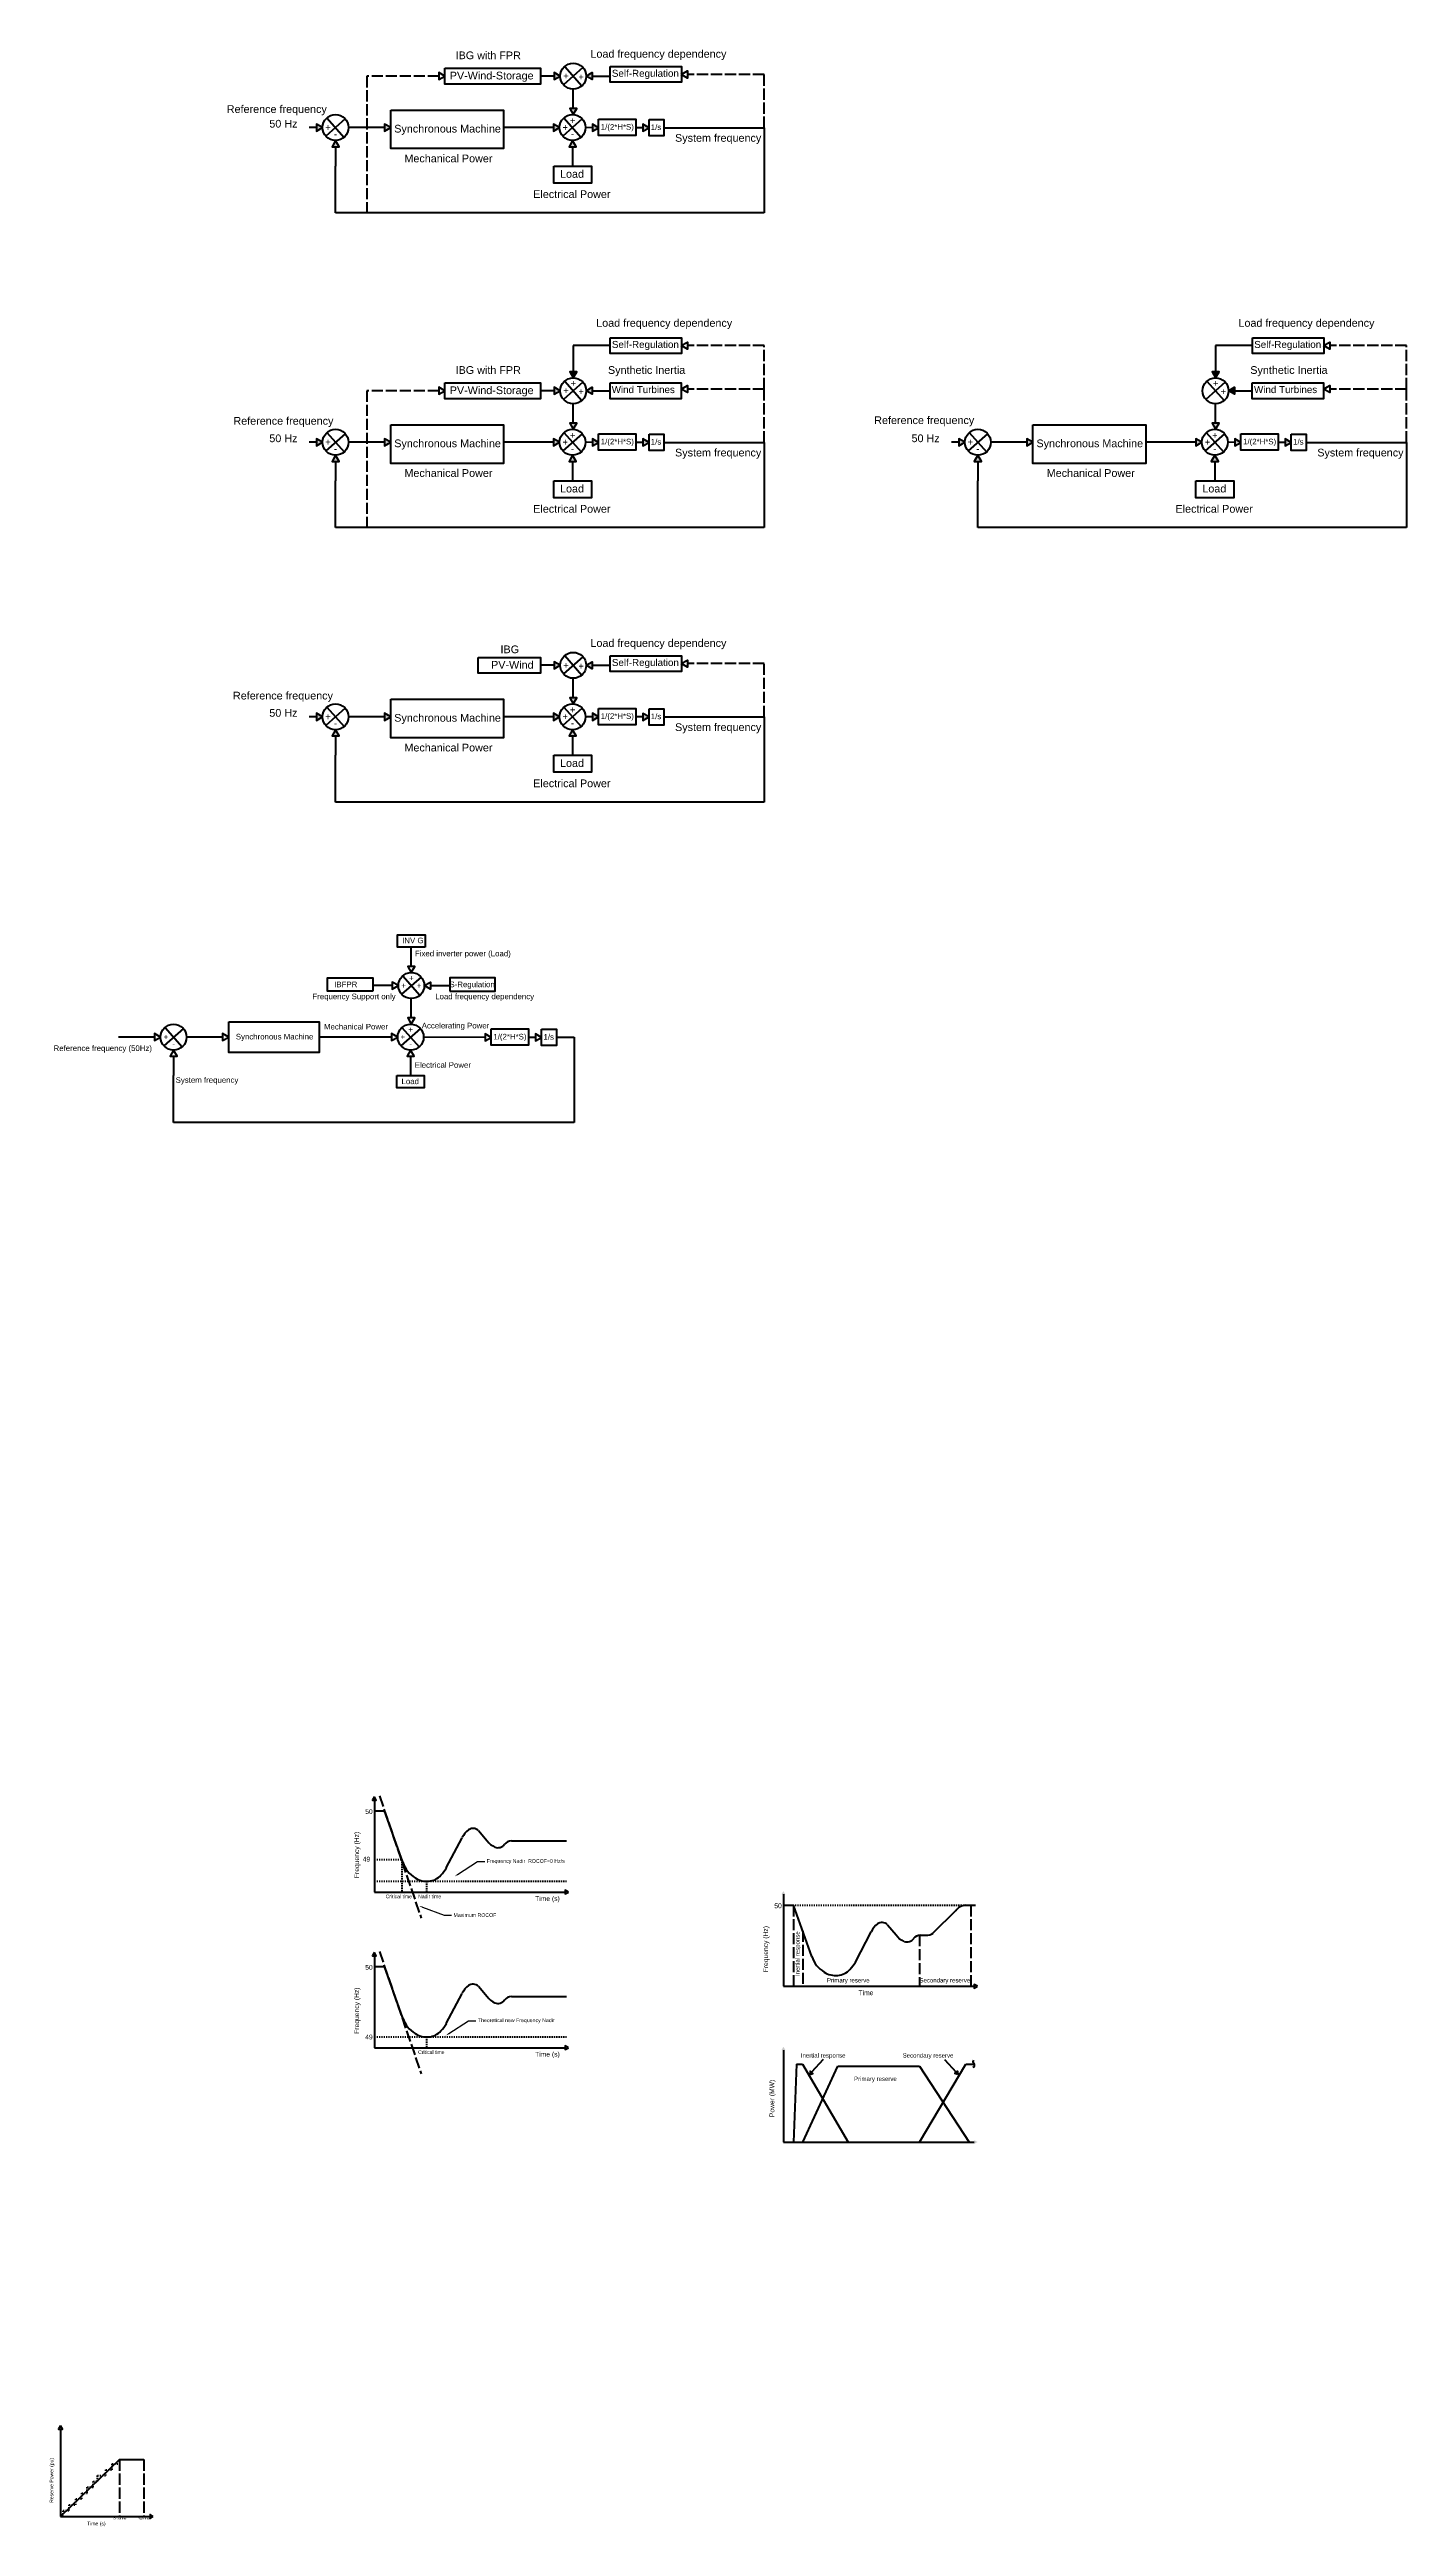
# Model space of a CAD drawing. Header units: millimetres. Extents: x 905 to 8364, y 209 to 3296.
# Drawn here: x 2275 to 3730, y 641 to 3296 of the extents above; entities that cross this region are included whole.
import ezdxf
from ezdxf import colors
from ezdxf.entities.mleader import LeaderData, LeaderLine
from ezdxf.math import Vec2, Vec3

# ---------------------------------------------------------------- set-up
doc = ezdxf.new("R2010")
doc.units = ezdxf.units.MM
doc.linetypes.add('ACAD_ISO02W100', pattern=[15, 12, -3])
doc.linetypes.add('JIS_02_1.2', pattern=[2.5, 1.25, -1.25])
doc.layers.get('0').update_dxf_attribs({"lineweight": 40})
doc.layers.add('Layer1', color=7, linetype='JIS_02_1.2', lineweight=40)
doc.layers.add('Layer2', color=7, linetype='ACAD_ISO02W100', lineweight=40)
doc.styles.get("Standard").update_dxf_attribs({"font": 'arial.ttf'})

msp = doc.modelspace()

# ---------------------------------------------------------------- hatches: boundary and pattern name
h = msp.add_hatch(color=256)
h.dxf.hatch_style = 1
h.paths.add_polyline_path([(2857, 3271.2), (2850.5, 3267.4), (2857, 3263.7)])
h.paths.add_polyline_path([(2822.7, 3267.4), (2816.1, 3271.2), (2816.1, 3263.7)])
h = msp.add_hatch(color=256)
h.dxf.hatch_style = 1
h.paths.add_polyline_path([(2567.9, 3212.3), (2561.4, 3216), (2561.4, 3208.5)])
h.paths.add_polyline_path([(2585.6, 3191.8), (2581.8, 3198.3), (2578, 3191.8)])
h.paths.add_polyline_path([(2640.9, 3212.3), (2634.3, 3216), (2634.3, 3208.5)])
h.paths.add_polyline_path([(2832.8, 3232.7), (2836.6, 3226.2), (2840.4, 3232.7)])
h.paths.add_polyline_path([(2815.4, 3208.5), (2821.9, 3212.3), (2815.4, 3216)])
h.paths.add_polyline_path([(2832.1, 3191.8), (2839.6, 3191.8), (2835.8, 3198.3)])
h.paths.add_polyline_path([(2857.2, 3216), (2857.2, 3208.4), (2863.8, 3212.2)])
h.paths.add_polyline_path([(2917.8, 3212.2), (2911.2, 3216), (2911.2, 3208.4)])
h = msp.add_hatch(color=256)
h.dxf.hatch_style = 1
h.paths.add_polyline_path([(2840.4, 2950.6), (2832.8, 2950.6), (2836.6, 2944.1)])
h = msp.add_hatch(color=256)
h.dxf.hatch_style = 1
h.paths.add_polyline_path([(3528.8, 2950.6), (3521.3, 2950.6), (3525.1, 2944.1)])
h = msp.add_hatch(color=256)
h.dxf.hatch_style = 1
h.paths.add_polyline_path([(2857, 2933.9), (2850.5, 2930.2), (2857, 2926.4)])
h.paths.add_polyline_path([(2822.7, 2930.2), (2816.1, 2933.9), (2816.1, 2926.4)])
h = msp.add_hatch(color=256)
h.dxf.hatch_style = 1
h.paths.add_polyline_path([(3545.5, 2933.9), (3539, 2930.2), (3545.5, 2926.4)])
h = msp.add_hatch(color=256)
h.dxf.hatch_style = 1
h.paths.add_polyline_path([(2567.9, 2875), (2561.4, 2878.8), (2561.4, 2871.2)])
h.paths.add_polyline_path([(2585.6, 2854.5), (2581.8, 2861.1), (2578, 2854.5)])
h.paths.add_polyline_path([(2640.9, 2875), (2634.3, 2878.8), (2634.3, 2871.2)])
h.paths.add_polyline_path([(2832.8, 2895.5), (2836.6, 2888.9), (2840.4, 2895.5)])
h.paths.add_polyline_path([(2815.4, 2871.2), (2821.9, 2875), (2815.4, 2878.8)])
h.paths.add_polyline_path([(2832.1, 2854.5), (2839.6, 2854.5), (2835.8, 2861.1)])
h.paths.add_polyline_path([(2857.2, 2878.7), (2857.2, 2871.2), (2863.8, 2874.9)])
h.paths.add_polyline_path([(2917.8, 2874.9), (2911.2, 2878.7), (2911.2, 2871.1)])
h = msp.add_hatch(color=256)
h.dxf.hatch_style = 1
h.paths.add_polyline_path([(3256.4, 2875), (3249.8, 2878.8), (3249.8, 2871.2)])
h.paths.add_polyline_path([(3274.1, 2854.5), (3270.3, 2861.1), (3266.5, 2854.5)])
h.paths.add_polyline_path([(3329.3, 2875), (3322.8, 2878.8), (3322.8, 2871.2)])
h.paths.add_polyline_path([(3521.3, 2895.5), (3525.1, 2888.9), (3528.8, 2895.5)])
h.paths.add_polyline_path([(3503.8, 2871.2), (3510.4, 2875), (3503.8, 2878.8)])
h.paths.add_polyline_path([(3520.5, 2854.5), (3528.1, 2854.5), (3524.3, 2861.1)])
h.paths.add_polyline_path([(3545.7, 2878.7), (3545.7, 2871.2), (3552.2, 2874.9)])
h.paths.add_polyline_path([(3606.2, 2874.9), (3599.7, 2878.7), (3599.7, 2871.1)])
h = msp.add_hatch(color=256)
h.dxf.hatch_style = 1
h.paths.add_polyline_path([(2857, 2639.7), (2850.5, 2635.9), (2857, 2632.1)])
h.paths.add_polyline_path([(2822.7, 2635.9), (2816.1, 2639.7), (2816.1, 2632.1)])
h = msp.add_hatch(color=256)
h.dxf.hatch_style = 1
h.paths.add_polyline_path([(2567.9, 2580.7), (2561.4, 2584.5), (2561.4, 2576.9)])
h.paths.add_polyline_path([(2585.6, 2560.3), (2581.8, 2566.8), (2578, 2560.3)])
h.paths.add_polyline_path([(2640.9, 2580.7), (2634.3, 2584.5), (2634.3, 2576.9)])
h.paths.add_polyline_path([(2832.8, 2601.2), (2836.6, 2594.6), (2840.4, 2601.2)])
h.paths.add_polyline_path([(2815.4, 2576.9), (2821.9, 2580.7), (2815.4, 2584.5)])
h.paths.add_polyline_path([(2832.1, 2560.3), (2839.6, 2560.3), (2835.8, 2566.8)])
h.paths.add_polyline_path([(2857.2, 2584.5), (2857.2, 2576.9), (2863.8, 2580.7)])
h.paths.add_polyline_path([(2917.8, 2580.6), (2911.2, 2584.4), (2911.2, 2576.9)])
h = msp.add_hatch(color=256)
h.dxf.hatch_style = 1
h.paths.add_polyline_path([(2623.4, 1423.1), (2621.4, 1419.6), (2625.5, 1419.6)])
h.paths.add_polyline_path([(2831.5, 1321), (2828, 1323.1), (2828, 1319)])
h.paths.add_polyline_path([(2623.4, 1256.2), (2621.4, 1252.7), (2625.5, 1252.7)])
h.paths.add_polyline_path([(2831.5, 1154.1), (2828, 1156.2), (2828, 1152.1)])
h = msp.add_hatch(color=256)
h.dxf.hatch_style = 1
h.paths.add_polyline_path([(3061.8, 1322.1), (3059.8, 1318.6), (3063.9, 1318.6)])
h.paths.add_polyline_path([(3270, 1220), (3266.4, 1222.1), (3266.4, 1218)])
h.paths.add_polyline_path([(3061.8, 1155.2), (3059.8, 1151.7), (3063.9, 1151.7)])
h.paths.add_polyline_path([(3270, 1053.1), (3266.4, 1055.2), (3266.4, 1051.1)])

# ---------------------------------------------------------------- linework, layer by layer
for p, q in [((2816.1, 3267.4), (2801.6, 3267.4)), ((2847, 3276.6), (2826.2, 3258.2)), ((2827.4, 3277.8), (2845.8, 3257)), ((2857, 3267.4), (2876, 3267.4)), ((2857, 3267.4), (2857, 3267.4)), ((2836.6, 3232.7), (2836.6, 3253.5)), ((2836.6, 3253.5), (2836.6, 3253.5)), ((2592.2, 3221.5), (2571.4, 3203)), ((2572.6, 3222.7), (2591, 3201.8)), ((2846.2, 3221.5), (2825.4, 3203)), ((2826.6, 3222.7), (2845, 3201.8)), ((2561.4, 3212.3), (2553.6, 3212.3)), ((2581.8, 3191.8), (2581.8, 3171)), ((2634.3, 3212.3), (2595.7, 3212.3)), ((2815.4, 3212.3), (2761.9, 3212.3)), ((2835.8, 3191.8), (2835.8, 3171)), ((2857.2, 3212.2), (2849.7, 3212.3)), ((2863.8, 3212.2), (2863.7, 3212.2)), ((2911.2, 3212.2), (2903.7, 3212.2)), ((2933.6, 3212.2), (3041.2, 3212.2)), ((3041.2, 3212.2), (3041.2, 3120.8)), ((2581.8, 3120.9), (2581.8, 3171)), ((3041.2, 3120.8), (2581.8, 3120.9)), ((2876.2, 2978.6), (2836.6, 2978.6)), ((2836.6, 2978.6), (2836.6, 2950.6)), ((3564.6, 2978.6), (3525.1, 2978.6)), ((3525.1, 2978.6), (3525.1, 2950.6)), ((2816.1, 2930.2), (2801.6, 2930.2)), ((2847, 2939.4), (2826.2, 2921)), ((2827.4, 2940.6), (2845.8, 2919.7)), ((2857, 2930.2), (2876, 2930.2)), ((2857, 2930.2), (2857, 2930.2)), ((3535.5, 2939.4), (3514.6, 2921)), ((3515.8, 2940.6), (3534.3, 2919.7)), ((3545.5, 2930.2), (3564.4, 2930.2)), ((3545.5, 2930.2), (3545.5, 2930.2)), ((2836.6, 2895.5), (2836.6, 2916.3)), ((2836.6, 2916.3), (2836.6, 2916.3)), ((3525.1, 2895.5), (3525.1, 2916.3)), ((3525.1, 2916.3), (3525.1, 2916.3)), ((2561.4, 2875), (2553.6, 2875)), ((2592.2, 2884.2), (2571.4, 2865.8)), ((2572.6, 2885.4), (2591, 2864.6)), ((2634.3, 2875), (2595.7, 2875)), ((2815.4, 2875), (2761.9, 2875)), ((2846.2, 2884.2), (2825.4, 2865.8)), ((2826.6, 2885.4), (2845, 2864.6)), ((2857.2, 2874.9), (2849.7, 2875)), ((2863.8, 2874.9), (2863.7, 2874.9)), ((2911.2, 2874.9), (2903.7, 2874.9)), ((2933.6, 2874.9), (3041.2, 2874.9)), ((3041.2, 2874.9), (3041.2, 2783.6)), ((3249.8, 2875), (3242, 2875)), ((3280.7, 2884.2), (3259.9, 2865.8)), ((3261.1, 2885.4), (3279.5, 2864.6)), ((3322.8, 2875), (3284.2, 2875)), ((3503.8, 2875), (3450.3, 2875)), ((3534.7, 2884.2), (3513.9, 2865.8)), ((3515.1, 2885.4), (3533.5, 2864.6)), ((3545.7, 2874.9), (3538.2, 2875)), ((3552.2, 2874.9), (3552.2, 2874.9)), ((3599.7, 2874.9), (3592.1, 2874.9)), ((3622.1, 2874.9), (3729.7, 2874.9)), ((3729.7, 2874.9), (3729.7, 2783.6)), ((2581.8, 2854.5), (2581.8, 2833.7)), ((2835.8, 2854.5), (2835.8, 2833.7)), ((3270.3, 2854.5), (3270.3, 2833.7)), ((3524.3, 2854.5), (3524.3, 2833.7)), ((2581.8, 2783.6), (2581.8, 2833.7)), ((3270.3, 2783.6), (3270.3, 2833.7)), ((3041.2, 2783.6), (2581.8, 2783.6)), ((3729.7, 2783.6), (3270.3, 2783.6)), ((2816.1, 2635.9), (2801.6, 2635.9)), ((2847, 2645.1), (2826.2, 2626.7)), ((2827.4, 2646.3), (2845.8, 2625.5)), ((2857, 2635.9), (2876, 2635.9)), ((2857, 2635.9), (2857, 2635.9)), ((2836.6, 2601.2), (2836.6, 2622)), ((2836.6, 2622), (2836.6, 2622)), ((2561.4, 2580.7), (2553.6, 2580.7)), ((2592.2, 2589.9), (2571.4, 2571.5)), ((2572.6, 2591.1), (2591, 2570.3)), ((2634.3, 2580.7), (2595.7, 2580.7)), ((2815.4, 2580.7), (2761.9, 2580.7)), ((2846.2, 2589.9), (2825.4, 2571.5)), ((2826.6, 2591.1), (2845, 2570.3)), ((2857.2, 2580.7), (2849.7, 2580.7)), ((2863.8, 2580.7), (2863.7, 2580.7)), ((2911.2, 2580.6), (2903.7, 2580.6)), ((2933.6, 2580.6), (3041.2, 2580.6)), ((3041.2, 2580.6), (3041.2, 2489.3)), ((2581.8, 2560.3), (2581.8, 2539.5)), ((2835.8, 2560.3), (2835.8, 2539.5)), ((2581.8, 2489.3), (2581.8, 2539.5)), ((3041.2, 2489.3), (2581.8, 2489.3)), ((2663, 2313), (2663, 2333.8)), ((2642.6, 2292.6), (2621.8, 2292.6)), ((2673.4, 2301.8), (2652.6, 2283.4)), ((2653.8, 2303), (2672.2, 2282.2)), ((2683.5, 2292.6), (2704.3, 2292.6)), ((2663, 2257.9), (2663, 2278.7)), ((2387.8, 2237.4), (2349.2, 2237.4)), ((2418.7, 2246.6), (2397.8, 2228.2)), ((2399, 2247.8), (2417.4, 2227)), ((2460.7, 2237.4), (2422.1, 2237.4)), ((2641.8, 2237.4), (2564.1, 2237.4)), ((2672.7, 2246.6), (2651.8, 2228.2)), ((2653, 2247.8), (2671.5, 2227)), ((2742.1, 2237.1), (2676.2, 2237.4)), ((2796.1, 2237), (2788.6, 2237)), ((2818.5, 2237.3), (2837.5, 2237.3)), ((2837.5, 2237.3), (2837.5, 2146)), ((2408.2, 2216.9), (2408.2, 2196.1)), ((2662.3, 2216.9), (2662.3, 2196.1)), ((2408.2, 2146), (2408.2, 2196.1)), ((2837.5, 2146), (2408.2, 2146)), ((2623.4, 1419.6), (2623.4, 1321)), ((2623.4, 1408), (2634.3, 1408)), ((2653.8, 1352.9), (2634.3, 1408)), ((2735.1, 1387), (2744.4, 1376)), ((2700.5, 1346.9), (2717.6, 1379.3)), ((2770.3, 1375.9), (2829.4, 1375.9)), ((2623.4, 1321), (2828, 1321)), ((3061.8, 1318.6), (3061.8, 1220)), ((3061.8, 1307), (3072.7, 1307)), ((3092.2, 1251.9), (3072.7, 1307)), ((3222.5, 1277.2), (3246.5, 1301.1)), ((3257.4, 1307), (3267.8, 1307)), ((3139, 1245.9), (3156, 1278.3)), ((3173.5, 1285.9), (3182.8, 1275)), ((3208.7, 1274.9), (3212.4, 1274.9)), ((3212.4, 1274.9), (3214.6, 1274.9)), ((2623.4, 1252.7), (2623.4, 1154.1)), ((2623.4, 1241.1), (2634.3, 1241.1)), ((2653.8, 1186), (2634.3, 1241.1)), ((2700.5, 1180), (2717.6, 1212.4)), ((2735.1, 1220.1), (2744.4, 1209.1)), ((2770.3, 1209), (2829.4, 1209)), ((3061.8, 1220), (3266.4, 1220)), ((2623.4, 1154.1), (2828, 1154.1)), ((3061.8, 1151.4), (3061.8, 1052.8)), ((3104.4, 1141.7), (3092, 1127.9)), ((3234.6, 1141.7), (3247, 1127.9)), ((3075.9, 1136.4), (3072.7, 1052.8)), ((3075.9, 1136.4), (3082.2, 1136.4)), ((3082.2, 1136.4), (3131.1, 1052.8)), ((3082.5, 1052.8), (3120.1, 1134.5)), ((3120.1, 1134.5), (3207.7, 1134.5)), ((3207.7, 1052.8), (3257.4, 1136.4)), ((3207.7, 1134.5), (3261.1, 1052.8)), ((3257.4, 1136.4), (3266.4, 1136.4)), ((3061.8, 1052.8), (3266.4, 1052.8)), ((2286.9, 745.3), (2286.9, 651.7)), ((2350.2, 712.8), (2286.9, 651.7)), ((2350.2, 712.8), (2376.4, 712.8)), ((2350.2, 712.8), (2350.2, 708)), ((2286.9, 651.7), (2382.9, 651.7))]:
    msp.add_line(p, q)
for points in [[(2699.1, 3267.4), (2692.6, 3271.2), (2692.6, 3263.7)], [(2699.1, 3275.9), (2801.6, 3275.9), (2801.6, 3259), (2699.1, 3259)], [(2822.7, 3267.4), (2816.1, 3271.2), (2816.1, 3263.7)], [(2850.5, 3267.4), (2857, 3271.2), (2857, 3263.7)], [(2876.2, 3277.7), (2952.6, 3277.7), (2952.6, 3260.8), (2876.2, 3260.8)], [(2952.4, 3269.2), (2959, 3273), (2959, 3265.4)], [(2567.9, 3212.3), (2561.4, 3216), (2561.4, 3208.5)], [(2640.9, 3212.3), (2634.3, 3216), (2634.3, 3208.5)], [(2640.9, 3231), (2761.9, 3231), (2761.9, 3189.7), (2640.9, 3189.7)], [(2821.9, 3212.3), (2815.4, 3216), (2815.4, 3208.5)], [(2836.6, 3226.2), (2840.4, 3232.7), (2832.8, 3232.7)], [(2863.8, 3212.2), (2857.2, 3216), (2857.2, 3208.4)], [(2863.8, 3221.2), (2903.7, 3221.2), (2903.7, 3203.7), (2863.8, 3203.7)], [(2917.8, 3212.2), (2911.2, 3216), (2911.2, 3208.4)], [(2917.8, 3220.9), (2933.6, 3220.9), (2933.6, 3203.4), (2917.8, 3203.4)], [(2581.8, 3198.3), (2578, 3191.8), (2585.6, 3191.8)], [(2835.8, 3198.3), (2832.1, 3191.8), (2839.6, 3191.8)], [(2815.7, 3171), (2856, 3171), (2856, 3152.8), (2815.7, 3152.8)], [(2876.2, 2987.1), (2952.6, 2987.1), (2952.6, 2970.2), (2876.2, 2970.2)], [(2952.4, 2978.6), (2959, 2982.4), (2959, 2974.8)], [(3564.6, 2987.1), (3641.1, 2987.1), (3641.1, 2970.2), (3564.6, 2970.2)], [(3640.9, 2978.6), (3647.4, 2982.4), (3647.4, 2974.8)], [(2836.6, 2944.1), (2840.4, 2950.6), (2832.8, 2950.6)], [(3525.1, 2944.1), (3528.8, 2950.6), (3521.3, 2950.6)], [(2699.1, 2930.2), (2692.6, 2933.9), (2692.6, 2926.4)], [(2699.1, 2938.6), (2801.6, 2938.6), (2801.6, 2921.7), (2699.1, 2921.7)], [(2822.7, 2930.2), (2816.1, 2933.9), (2816.1, 2926.4)], [(2850.5, 2930.2), (2857, 2933.9), (2857, 2926.4)], [(2876, 2938.6), (2952.4, 2938.6), (2952.4, 2921.7), (2876, 2921.7)], [(2952.4, 2931.9), (2959, 2935.7), (2959, 2928.2)], [(3539, 2930.2), (3545.5, 2933.9), (3545.5, 2926.4)], [(3564.4, 2938.6), (3640.9, 2938.6), (3640.9, 2921.7), (3564.4, 2921.7)], [(3640.9, 2931.9), (3647.4, 2935.7), (3647.4, 2928.2)], [(2836.6, 2888.9), (2840.4, 2895.5), (2832.8, 2895.5)], [(3525.1, 2888.9), (3528.8, 2895.5), (3521.3, 2895.5)], [(2567.9, 2875), (2561.4, 2878.8), (2561.4, 2871.2)], [(2640.9, 2875), (2634.3, 2878.8), (2634.3, 2871.2)], [(2640.9, 2893.7), (2761.9, 2893.7), (2761.9, 2852.4), (2640.9, 2852.4)], [(2821.9, 2875), (2815.4, 2878.8), (2815.4, 2871.2)], [(2863.8, 2874.9), (2857.2, 2878.7), (2857.2, 2871.2)], [(2863.8, 2883.9), (2903.7, 2883.9), (2903.7, 2866.4), (2863.8, 2866.4)], [(2917.8, 2874.9), (2911.2, 2878.7), (2911.2, 2871.1)], [(2917.8, 2883.7), (2933.6, 2883.7), (2933.6, 2866.2), (2917.8, 2866.2)], [(3256.4, 2875), (3249.8, 2878.8), (3249.8, 2871.2)], [(3329.3, 2875), (3322.8, 2878.8), (3322.8, 2871.2)], [(3329.3, 2893.7), (3450.3, 2893.7), (3450.3, 2852.4), (3329.3, 2852.4)], [(3510.4, 2875), (3503.8, 2878.8), (3503.8, 2871.2)], [(3552.2, 2874.9), (3545.7, 2878.7), (3545.7, 2871.2)], [(3552.2, 2883.9), (3592.1, 2883.9), (3592.1, 2866.4), (3552.2, 2866.4)], [(3606.2, 2874.9), (3599.7, 2878.7), (3599.7, 2871.1)], [(3606.2, 2883.7), (3622.1, 2883.7), (3622.1, 2866.2), (3606.2, 2866.2)], [(2581.8, 2861.1), (2578, 2854.5), (2585.6, 2854.5)], [(2835.8, 2861.1), (2832.1, 2854.5), (2839.6, 2854.5)], [(3270.3, 2861.1), (3266.5, 2854.5), (3274.1, 2854.5)], [(3524.3, 2861.1), (3520.5, 2854.5), (3528.1, 2854.5)], [(2815.7, 2833.7), (2856, 2833.7), (2856, 2815.5), (2815.7, 2815.5)], [(3504.1, 2833.7), (3544.5, 2833.7), (3544.5, 2815.5), (3504.1, 2815.5)], [(2734.8, 2644.3), (2801.6, 2644.3), (2801.6, 2627.5), (2734.8, 2627.5)], [(2822.7, 2635.9), (2816.1, 2639.7), (2816.1, 2632.1)], [(2850.5, 2635.9), (2857, 2639.7), (2857, 2632.1)], [(2876.2, 2646.1), (2952.6, 2646.1), (2952.6, 2629.2), (2876.2, 2629.2)], [(2952.4, 2637.7), (2959, 2641.5), (2959, 2633.9)], [(2567.9, 2580.7), (2561.4, 2584.5), (2561.4, 2576.9)], [(2640.9, 2580.7), (2634.3, 2584.5), (2634.3, 2576.9)], [(2640.9, 2599.5), (2761.9, 2599.5), (2761.9, 2558.2), (2640.9, 2558.2)], [(2821.9, 2580.7), (2815.4, 2584.5), (2815.4, 2576.9)], [(2836.6, 2594.6), (2840.4, 2601.2), (2832.8, 2601.2)], [(2863.8, 2580.7), (2857.2, 2584.5), (2857.2, 2576.9)], [(2863.8, 2589.7), (2903.7, 2589.7), (2903.7, 2572.2), (2863.8, 2572.2)], [(2917.8, 2580.6), (2911.2, 2584.4), (2911.2, 2576.9)], [(2917.8, 2589.4), (2933.6, 2589.4), (2933.6, 2571.9), (2917.8, 2571.9)], [(2581.8, 2566.8), (2578, 2560.3), (2585.6, 2560.3)], [(2835.8, 2566.8), (2832.1, 2560.3), (2839.6, 2560.3)], [(2815.7, 2539.5), (2856, 2539.5), (2856, 2521.3), (2815.7, 2521.3)], [(2677.7, 2333.8), (2648.3, 2333.8), (2648.3, 2347.1), (2677.7, 2347.1)], [(2663, 2306.5), (2666.8, 2313), (2659.2, 2313)], [(2621.8, 2286.6), (2573.2, 2286.6), (2573.2, 2300.9), (2621.8, 2300.9)], [(2649.1, 2292.6), (2642.6, 2296.4), (2642.6, 2288.8)], [(2676.9, 2292.6), (2683.5, 2296.4), (2683.5, 2288.8)], [(2704.3, 2286.6), (2752.9, 2286.6), (2752.9, 2300.9), (2704.3, 2300.9)], [(2663, 2251.3), (2666.8, 2257.9), (2659.2, 2257.9)], [(2394.3, 2237.4), (2387.8, 2241.2), (2387.8, 2233.6)], [(2467.3, 2237.4), (2460.7, 2241.2), (2460.7, 2233.6)], [(2467.3, 2253.9), (2564.1, 2253.9), (2564.1, 2220.9), (2467.3, 2220.9)], [(2648.4, 2237.4), (2641.8, 2241.2), (2641.8, 2233.6)], [(2748.7, 2237.1), (2742.1, 2240.9), (2742.1, 2233.3)], [(2748.7, 2246.1), (2788.6, 2246.1), (2788.6, 2228.6), (2748.7, 2228.6)], [(2802.7, 2237), (2796.1, 2240.8), (2796.1, 2233.3)], [(2802.7, 2245.8), (2818.5, 2245.8), (2818.5, 2228.3), (2802.7, 2228.3)], [(2408.2, 2223.5), (2404.5, 2216.9), (2412, 2216.9)], [(2662.3, 2223.5), (2658.5, 2216.9), (2666, 2216.9)], [(2647.6, 2196.1), (2676.9, 2196.1), (2676.9, 2182.9), (2647.6, 2182.9)], [(2623.4, 1423.1), (2621.4, 1419.6), (2625.5, 1419.6)], [(2831.5, 1321), (2828, 1323.1), (2828, 1319)], [(2623.4, 1256.2), (2621.4, 1252.7), (2625.5, 1252.7)], [(3270, 1220), (3266.4, 1222.1), (3266.4, 1218)], [(2831.5, 1154.1), (2828, 1156.2), (2828, 1152.1)], [(3090.1, 1125.3), (3093.5, 1126.7), (3090.5, 1129)], [(3248.9, 1125.3), (3245.5, 1126.7), (3248.5, 1129)], [(2286.9, 748.8), (2284.9, 745.3), (2289, 745.3)], [(2386.4, 651.7), (2382.9, 653.8), (2382.9, 649.7)]]:
    msp.add_lwpolyline(points, close=True)
for centre in [(2836.6, 3267.4), (2581.8, 3212.3), (2835.8, 3212.3), (2836.6, 2930.2), (3525.1, 2930.2), (2581.8, 2875), (2835.8, 2875), (3270.3, 2875), (3524.3, 2875), (2836.6, 2635.9), (2581.8, 2580.7), (2835.8, 2580.7), (2663, 2292.6), (2408.2, 2237.4), (2662.3, 2237.4)]:
    msp.add_circle(centre, 13.9)
for centre, radius, start, end in [((2738.4, 1369.8), 23, 128.1394, 155.406), ((2729.1, 1380.3), 8.96, 47.9809, 122.6464), ((2762.8, 1389.7), 23, 216.4993, 243.7659), ((2755.8, 1377.5), 8.96, 249.259, 323.9244), ((2770.3, 1366.9), 8.96, 90, 143.9244), ((2683.4, 1362.9), 31.2, 198.6411, 238.6432), ((2679.2, 1354.4), 21.8, 236.4205, 276.7005), ((2680.8, 1350.9), 18.2, 272.8581, 319.7789), ((2662.5, 1369.6), 44.3, 316.6445, 329.2536), ((3259.1, 1291), 16.1, 96.1045, 141.3491), ((3176.8, 1268.8), 23, 128.1394, 155.406), ((3167.5, 1279.3), 8.96, 47.9809, 122.6464), ((3201.2, 1288.7), 23, 216.4993, 243.7659), ((3208.7, 1265.9), 8.96, 90, 143.9244), ((3216.3, 1283.7), 9.04, 258.8703, 313.299), ((3121.8, 1261.9), 31.2, 198.6411, 238.6432), ((3194.3, 1276.5), 8.96, 249.259, 323.9244), ((2729.1, 1213.4), 8.96, 47.9809, 122.6464), ((3117.6, 1253.4), 21.8, 236.4205, 276.7005), ((3119.2, 1249.9), 18.2, 272.8581, 319.7789), ((3100.9, 1268.6), 44.3, 316.6445, 329.2536), ((2738.4, 1202.9), 23, 128.1394, 155.406), ((2762.8, 1222.8), 23, 216.4993, 243.7659), ((2755.8, 1210.6), 8.96, 249.259, 323.9244), ((2770.3, 1200), 8.96, 90, 143.9244), ((2683.4, 1196), 31.2, 198.6411, 238.6432), ((2679.2, 1187.5), 21.8, 236.4205, 276.7005), ((2680.8, 1184), 18.2, 272.8581, 319.7789), ((2662.5, 1202.7), 44.3, 316.6445, 329.2536), ((3267.4, 1139), 2.43, 133.1732, 229.0745), ((3264.4, 1135.4), 2.3, 284.8021, 51.4057)]:
    msp.add_arc(centre, radius, start, end)
at = {"layer": 'Layer1'}
for p, q in [((2623.4, 1355.9), (2652.7, 1355.9)), ((2652.7, 1355.9), (2652.7, 1321)), ((2623.4, 1332.6), (2829.4, 1332.6)), ((2679.2, 1332.6), (2679.2, 1321)), ((3061.8, 1307), (3267.8, 1307)), ((2623.4, 1165.7), (2829.4, 1165.7)), ((2679.2, 1165.7), (2679.2, 1154.1)), ((2326.6, 689.3), (2326.6, 695.5)), ((2326.6, 695.5), (2335.5, 695.5)), ((2335.5, 695.5), (2335.5, 701.8)), ((2335.5, 701.8), (2342.2, 701.8)), ((2342.2, 701.8), (2342.2, 708)), ((2342.2, 708), (2350.2, 708)), ((2296.2, 658), (2296.2, 664.2)), ((2296.2, 664.2), (2303.3, 664.2)), ((2303.3, 664.2), (2303.3, 670.5)), ((2303.3, 670.5), (2309.8, 670.5)), ((2309.8, 670.5), (2309.8, 676.8)), ((2309.8, 676.8), (2315.7, 676.8)), ((2315.7, 676.8), (2315.7, 683)), ((2315.7, 683), (2322.1, 683)), ((2322.1, 683), (2322.1, 689.3)), ((2322.1, 689.3), (2326.6, 689.3)), ((2289.7, 651.7), (2289.7, 658)), ((2289.7, 658), (2296.2, 658))]:
    msp.add_line(p, q, dxfattribs=at)
at = {"layer": 'Layer2'}
for p, q in [((2692.6, 3267.4), (2615.2, 3267.4)), ((2615.2, 3267.4), (2615.2, 3120.9)), ((3041.2, 3269.2), (2959, 3269.2)), ((3041.2, 3212.2), (3041.2, 3269.2)), ((3041.2, 2978.6), (2959, 2978.6)), ((3041.2, 2931.9), (3041.2, 2978.6)), ((3729.7, 2978.6), (3647.4, 2978.6)), ((3729.7, 2931.9), (3729.7, 2978.6)), ((2692.6, 2930.2), (2615.2, 2930.2)), ((2615.2, 2930.2), (2615.2, 2783.6)), ((3041.2, 2931.9), (2959, 2931.9)), ((3041.2, 2874.9), (3041.2, 2931.9)), ((3729.7, 2931.9), (3647.4, 2931.9)), ((3729.7, 2874.9), (3729.7, 2931.9)), ((3041.2, 2637.7), (2959, 2637.7)), ((3041.2, 2580.6), (3041.2, 2637.7)), ((2628.8, 1424.2), (2673.6, 1293)), ((3072.7, 1307), (3072.7, 1220)), ((3262.6, 1307), (3262.6, 1220)), ((3082.5, 1279.5), (3082.5, 1220)), ((3207.7, 1274.9), (3207.7, 1220)), ((2628.8, 1257.3), (2673.6, 1126.2)), ((2350.2, 712.8), (2350.2, 651.7)), ((2376.4, 712.8), (2376.3, 651.7))]:
    msp.add_line(p, q, dxfattribs=at)

# ---------------------------------------------------------------- texts
for s, height, p in [('IBG with FPR', 8.269, (2710.5, 3285.6)), ('Load frequency dependency', 8.269, (2855, 3287.2)), ('PV-Wind-Storage', 8.269, (2704.2, 3263.9)), ('+', 7.22, (2825.8, 3264.1)), ('+', 7.22, (2842.1, 3263.1)), ('Self-Regulation', 7.517, (2878, 3266.7)), ('Reference frequency', 8.269, (2465.2, 3228)), ('50 Hz', 8.27, (2510.8, 3212.3)), ('+', 7.52, (2570.7, 3208.8)), ('Synchronous Machine', 8.269, (2644.7, 3207)), ('+', 7.22, (2825, 3208.9)), ('+', 7.22, (2832.9, 3216.2)), ('1/(2*H*S)', 6.01, (2866.1, 3210)), ('1/s', 6.01, (2919.7, 3209.7)), ('-', 7.52, (2580, 3201.6)), ('-', 7.22, (2834.1, 3201.9)), ('System frequency', 8.269, (2945.7, 3197.1)), ('Mechanical Power', 8.269, (2655.6, 3175.1)), ('Load', 8.27, (2822.4, 3158.5)), ('Electrical Power', 8.269, (2793.7, 3136.8)), ('Load frequency dependency', 8.269, (2861.2, 2998.8)), ('Load frequency dependency', 8.269, (3549.6, 2998.8)), ('Self-Regulation', 7.517, (2878, 2976.1)), ('Self-Regulation', 7.517, (3566.5, 2976.1)), ('IBG with FPR', 8.269, (2710.5, 2948.3)), ('Synthetic Inertia', 8.269, (2873.8, 2948.3)), ('Synthetic Inertia', 8.269, (3562.3, 2948.3)), ('PV-Wind-Storage', 8.269, (2704.2, 2926.6)), ('+', 7.22, (2825.8, 2926.8)), ('+', 7.22, (2833.8, 2934.7)), ('+', 7.22, (2842.1, 2925.8)), ('Wind Turbines', 7.517, (2877.8, 2927.7)), ('+', 7.22, (3522.2, 2934.7)), ('+', 7.22, (3530.5, 2925.8)), ('Wind Turbines', 7.517, (3566.3, 2927.7)), ('Reference frequency', 8.269, (2472.3, 2893.8)), ('Reference frequency', 8.269, (3159.2, 2894.5)), ('50 Hz', 8.27, (2510.8, 2875.1)), ('+', 7.52, (2570.7, 2871.5)), ('-', 7.52, (2580, 2864.3)), ('Synchronous Machine', 8.269, (2644.7, 2869.7)), ('+', 7.22, (2825, 2871.6)), ('+', 7.22, (2832.9, 2879)), ('-', 7.22, (2834.1, 2864.6)), ('1/(2*H*S)', 6.01, (2866.1, 2872.7)), ('1/s', 6.01, (2919.7, 2872.5)), ('System frequency', 8.269, (2945.7, 2859.8)), ('50 Hz', 8.27, (3199.2, 2875.1)), ('+', 7.52, (3259.2, 2871.5)), ('-', 7.52, (3268.5, 2864.3)), ('Synchronous Machine', 8.269, (3333.1, 2869.7)), ('+', 7.22, (3513.5, 2871.6)), ('+', 7.22, (3521.4, 2879)), ('-', 7.22, (3522.6, 2864.6)), ('1/(2*H*S)', 6.01, (3554.6, 2872.7)), ('1/s', 6.01, (3608.2, 2872.5)), ('System frequency', 8.269, (3634.1, 2859.8)), ('Mechanical Power', 8.269, (2655.6, 2837.9)), ('Mechanical Power', 8.269, (3344.1, 2837.9)), ('Load', 8.27, (2822.4, 2821.2)), ('Load', 8.27, (3510.9, 2821.2)), ('Electrical Power', 8.269, (2793.7, 2799.5)), ('Electrical Power', 8.269, (3482.1, 2799.5)), ('IBG', 8.27, (2758.6, 2648.9)), ('Load frequency dependency', 8.269, (2855, 2655.7)), ('PV-Wind', 8.27, (2748.5, 2632.3)), ('+', 7.22, (2825.8, 2632.5)), ('+', 7.22, (2842.1, 2631.5)), ('Self-Regulation', 7.517, (2878, 2635.2)), ('Reference frequency', 8.269, (2471.8, 2599.3)), ('50 Hz', 8.27, (2510.8, 2580.8)), ('+', 7.52, (2570.7, 2577.2)), ('Synchronous Machine', 8.269, (2644.7, 2575.5)), ('+', 7.22, (2825, 2577.4)), ('+', 7.22, (2832.9, 2584.7)), ('1/(2*H*S)', 6.01, (2866.1, 2578.5)), ('1/s', 6.01, (2919.7, 2578.2)), ('-', 7.52, (2580, 2570.1)), ('Mechanical Power', 8.269, (2655.6, 2543.6)), ('-', 7.22, (2834.1, 2570.4)), ('System frequency', 8.269, (2945.7, 2565.5)), ('Load', 8.27, (2822.4, 2527)), ('Electrical Power', 8.269, (2793.7, 2505.3)), ('INV G', 6.01, (2653.2, 2338)), ('Fixed inverter power (Load)', 6.014, (2666.9, 2324)), ('Frequency Support only', 6.014, (2557, 2278)), ('IBFPR', 6.01, (2580.4, 2290.9)), ('+', 6.01, (2652.3, 2289.8)), ('+', 6.01, (2660.6, 2297.7)), ('+', 6.01, (2668.9, 2289.8)), ('Load frequency dependency', 6.014, (2688.6, 2278)), ('S-Regulation', 6.014, (2703.9, 2290.9)), ('+', 6.01, (2397.5, 2234.6)), ('Synchronous Machine', 6.014, (2474.9, 2234.9)), ('Mechanical Power', 6.014, (2569.4, 2245.6)), ('+', 6.01, (2651.5, 2234.6)), ('+', 6.01, (2659.9, 2242.5)), ('Accelerating Power', 6.014, (2674.2, 2246.7)), ('1/(2*H*S)', 6.01, (2751, 2234.9)), ('1/s', 6.01, (2804.7, 2234.6)), ('Reference frequency (50Hz)', 6.014, (2279.5, 2222.5)), ('-', 6.01, (2406.8, 2226.8)), ('-', 6.01, (2660.8, 2226.8)), ('Electrical Power', 6.014, (2666.7, 2204.5)), ('System frequency', 6.014, (2410.4, 2188.4)), ('Load', 6.01, (2652.5, 2187)), ('50', 5.16, (2613.6, 1404.7)), ('49', 5.16, (2610.9, 1353.7)), ('Critical time', 3.869, (2635.5, 1314.4)), ('Nadir time', 3.87, (2670.3, 1314.4)), ('Time (s)', 5.16, (2795.7, 1311.5)), ('50', 5.16, (3052.1, 1303.7)), ('50', 5.16, (2613.6, 1237.7)), ('Primary reserve', 4.642, (3108.5, 1224.1)), ('Secondary reserve', 4.642, (3207.7, 1224.1)), ('Time ', 5.16, (3142.3, 1210.5)), ('49', 5.16, (2613.6, 1163.1)), ('Critical time', 3.869, (2670.3, 1147.5)), ('Time (s)', 5.16, (2795.7, 1144.6)), ('Inertial response', 4.642, (3080.5, 1143.6)), ('Secondary reserve', 4.642, (3189.7, 1143.6)), ('Primary reserve', 4.642, (3137.6, 1118.5)), ('Time (s)', 3.87, (2315.5, 642.2)), ('Critical time', 1.934, (2343.7, 648.5)), ('Nadir time', 1.93, (2370.1, 648.5))]:
    msp.add_text(s, height=height).set_placement(p)
for s, height, p in [('Frequency (Hz)', 5.158, (2607, 1336)), ('Frequency (Hz)', 5.158, (3045.4, 1235)), ('Inertial response', 4.642, (3079.3, 1231)), ('Frequency (Hz)', 5.158, (2607, 1169.1)), ('Power (MW)', 5.16, (3052.1, 1079.8)), ('Reserve Power (pu)', 3.869, (2279.3, 666.4))]:
    msp.add_text(s, height=height, rotation=90).set_placement(p)

# ---------------------------------------------------------------- leaders
ml = msp.add_multileader_mtext('Standard')
ml.set_content('Frequency Nadir  ROCOF=0 Hz/s ', color=256)
ml.set_leader_properties()
ml.build(insert=Vec2(0, 0))
ctx = ml.context
ctx.base_point, ctx.plane_origin = Vec3(2741.8, 1353.7), Vec3(2706.9, 1363.5)
notes = []
notes.append((ctx, [(0, (1, 1, 0), (2733.8, 1353.7), (1, 0), 8, [(0, [(2709.3, 1337.7)], 0, [])])]))
ctx.mtext.insert, ctx.mtext.flow_direction = Vec3(2743.8, 1356.3), 5
ml = msp.add_multileader_mtext('Standard')
ml.set_content('Maximum ROCOF', color=256)
ml.set_leader_properties()
ml.build(insert=Vec2(0, 0))
ctx = ml.context
ctx.base_point, ctx.plane_origin = Vec3(2706.2, 1296.3), Vec3(2671.3, 1306.2)
notes.append((ctx, [(0, (1, 1, 0), (2698.2, 1296.3), (1, 0), 8, [(0, [(2671.3, 1306.2)], 0, [])])]))
ctx.mtext.insert, ctx.mtext.flow_direction = Vec3(2708.2, 1298.4), 5
ml = msp.add_multileader_mtext('Standard')
ml.set_content('Theoretical new Frequency Nadir  ', color=256)
ml.set_leader_properties()
ml.build(insert=Vec2(0, 0))
ctx = ml.context
ctx.base_point, ctx.plane_origin = Vec3(2732.3, 1183.1), Vec3(2697.4, 1192.9)
notes.append((ctx, [(0, (1, 1, 0), (2724.3, 1183.1), (1, 0), 8, [(0, [(2699.8, 1167.1)], 0, [])])]))
ctx.mtext.insert, ctx.mtext.flow_direction = Vec3(2734.3, 1185.6), 5
for ctx, leaders in notes:
    for number, flags, end, landing, length, lines in leaders:
        leader = LeaderData()
        leader.index, (leader.has_last_leader_line, leader.has_dogleg_vector, leader.attachment_direction) = number, flags
        leader.last_leader_point, leader.dogleg_vector, leader.dogleg_length = Vec3(end), Vec3(landing), length
        for number, points, colour, breaks in lines:
            line = LeaderLine()
            line.index, line.vertices, line.color, line.breaks = number, Vec3.list(points), colors.encode_raw_color(colour), breaks
            leader.lines.append(line)
        ctx.leaders.append(leader)

doc.saveas('drawing.dxf')
